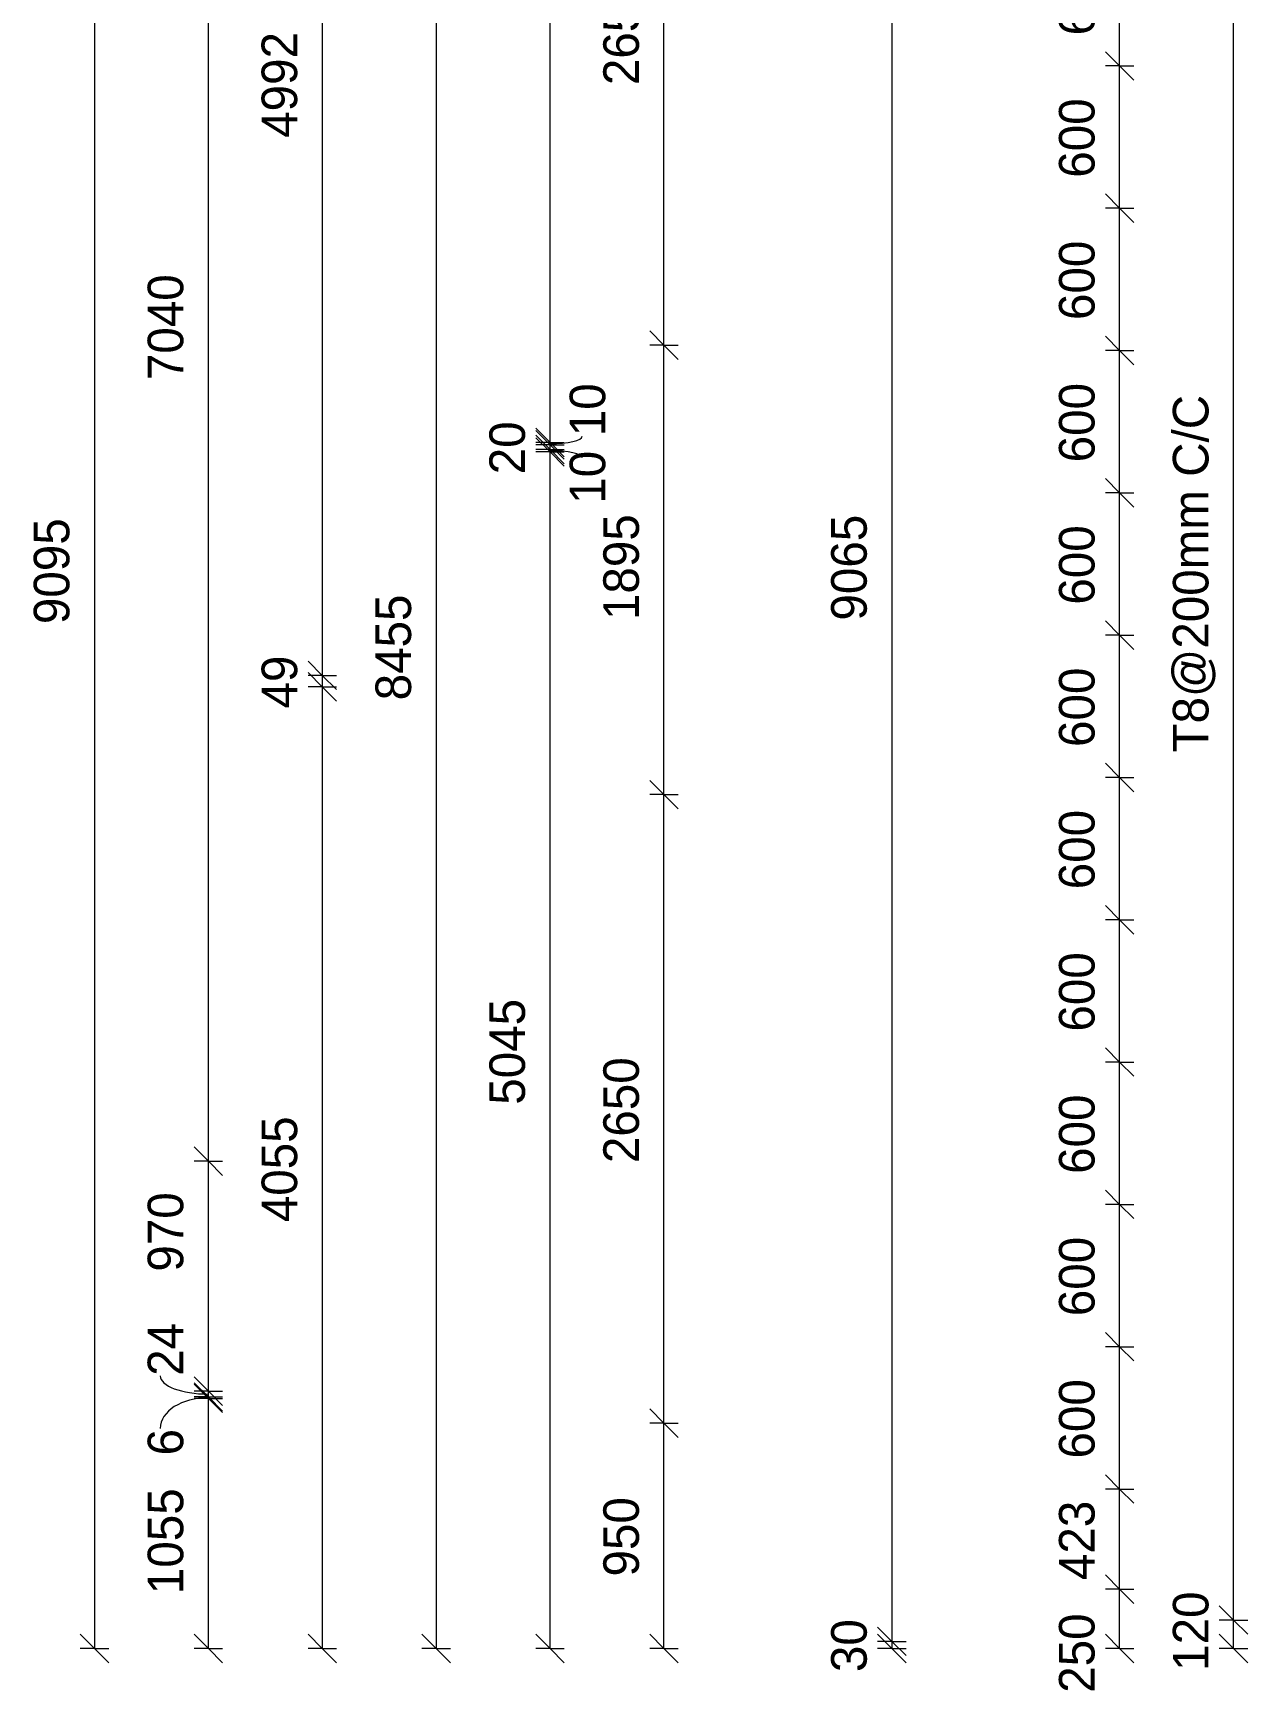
# Model space of a CAD drawing. Header units: millimetres. Extents: x -8906 to 7980, y -2564 to 13136.
# Drawn here: x -8906 to -3788, y -1582 to 5415 of the extents above; entities that cross this region are included whole.
import ezdxf

# ---------------------------------------------------------------- set-up
doc = ezdxf.new("R2010")
doc.units = ezdxf.units.MM
doc.layers.add('A-ANNO-DIMS', color=211, linetype='Continuous', lineweight=9)
doc.layers.add('A-ANNO-DIMS-60', color=211, linetype='Continuous', lineweight=9)
doc.styles.add('Nirmala UI Semilight', font='NirmalaS.ttf', dxfattribs={"height": 150})
doc.dimstyles.new('Arrow_Filled_-_2_5_NI_UI', dxfattribs={"dimscale": 304.8, "dimtxt": 157.104592, "dimasz": 0.393701, "dimexe": 0.19685, "dimexo": 0.0625, "dimgap": 0.19685, "dimtad": 1, "dimdec": 0, "dimzin": 0, "dimdsep": 46, "dimtxsty": 'Nirmala UI Semilight', "dimblk1": 'OBLIQUE', "dimblk2": 'OBLIQUE', "dimsah": 1, "dimcen": 0.09, "dimazin": 0, "dimtfac": 1, "dimtdec": 4, "dimtix": 1, "dimtmove": 0, "dimatfit": 3, "dimfxl": 0.19685, "dimfxlon": 1, "dimtvp": 1, "dimtolj": 1, "dimtzin": 0, "dimarcsym": 2})
doc.dimstyles.new('Arrow_Filled_-_2_5_NI_UI_1', dxfattribs={"dimscale": 304.8, "dimtxt": 157.104592, "dimasz": 0.393701, "dimexe": 0.19685, "dimexo": 0.0625, "dimgap": 0.19685, "dimtad": 1, "dimdec": 0, "dimzin": 0, "dimdsep": 46, "dimtxsty": 'Nirmala UI Semilight', "dimblk1": 'OBLIQUE', "dimblk2": 'OBLIQUE', "dimsah": 1, "dimcen": 0.09, "dimazin": 0, "dimtfac": 1, "dimtdec": 4, "dimtix": 1, "dimtmove": 2, "dimatfit": 3, "dimfxl": 0.19685, "dimfxlon": 1, "dimtvp": 1, "dimtolj": 1, "dimtzin": 0, "dimarcsym": 2})
doc.dimstyles.new('Arrow_Filled_-_2_5_NI_UI_2', dxfattribs={"dimscale": 304.8, "dimtxt": 157.104592, "dimasz": 0.393701, "dimexe": 0.19685, "dimexo": 0.0625, "dimgap": 0.19685, "dimtad": 1, "dimdec": 0, "dimzin": 0, "dimdsep": 46, "dimtxsty": 'Nirmala UI Semilight', "dimblk1": 'OBLIQUE', "dimblk2": 'OBLIQUE', "dimsah": 1, "dimcen": 0.09, "dimazin": 0, "dimtfac": 1, "dimtdec": 4, "dimtix": 1, "dimtmove": 1, "dimatfit": 3, "dimfxl": 0.19685, "dimfxlon": 1, "dimtvp": 1, "dimtolj": 1, "dimtzin": 0, "dimarcsym": 2})

# ---------------------------------------------------------------- blocks, each defined once
blk = doc.blocks.new('DIMBLOCK1-Elevation Front')
at = {"layer": 'A-ANNO-DIMS-60'}
for p, q in [((-3848.2, -1275), (-3908.2, -1215)), ((-3848.2, -1275), (-3908.2, -1275)), ((-3848.2, -1395), (-3848.2, -1275)), ((-3848.2, -1275), (-3788.2, -1335)), ((-3848.2, -1275), (-3788.2, -1275)), ((-3848.2, -1395), (-3908.2, -1335)), ((-3848.2, -1395), (-3908.2, -1395)), ((-3848.2, -1395), (-3788.2, -1455)), ((-3848.2, -1395), (-3788.2, -1395))]:
    blk.add_line(p, q, dxfattribs=at)
at = {"layer": 'A-ANNO-DIMS-60', "color": 0, "insert": (-4103.9, -1489.2), "char_height": 150, "width": 370.196, "attachment_point": 1, "rotation": 90, "line_spacing_factor": 1.142579, "style": 'Nirmala UI Semilight'}
blk.add_mtext('120', dxfattribs=at)
blk = doc.blocks.new('_Oblique')
at = {"color": 0, "linetype": 'ByBlock', "lineweight": -2}
blk.add_line((-0.5, -0.5), (0.5, 0.5), dxfattribs=at)
blk = doc.blocks.new('DIMBLOCK2-Elevation Front')
at = {"layer": 'A-ANNO-DIMS-60'}
for p, q in [((-3848.2, 7580), (-3908.2, 7640)), ((-3848.2, 7580), (-3908.2, 7580)), ((-3848.2, -1275), (-3848.2, 7580)), ((-3848.2, 7580), (-3788.2, 7520)), ((-3848.2, 7580), (-3788.2, 7580)), ((-3848.2, -1275), (-3908.2, -1215)), ((-3848.2, -1275), (-3908.2, -1275)), ((-3848.2, -1275), (-3788.2, -1335)), ((-3848.2, -1275), (-3788.2, -1275))]:
    blk.add_line(p, q, dxfattribs=at)
at = {"layer": 'A-ANNO-DIMS-60', "color": 0, "insert": (-4103.9, 2382.7), "char_height": 150, "width": 1847.55, "attachment_point": 1, "rotation": 90, "line_spacing_factor": 1.142579, "style": 'Nirmala UI Semilight'}
blk.add_mtext('T8@200mm C/C', dxfattribs=at)
blk = doc.blocks.new('DIMBLOCK4-Elevation Front')
at = {"layer": 'A-ANNO-DIMS-60'}
for p, q in [((-4328.2, -1145), (-4388.2, -1085)), ((-4328.2, -1145), (-4388.2, -1145)), ((-4328.2, -1395), (-4328.2, -1145)), ((-4328.2, -1145), (-4268.2, -1205)), ((-4328.2, -1145), (-4268.2, -1145)), ((-4328.2, -1395), (-4388.2, -1335)), ((-4328.2, -1395), (-4388.2, -1395)), ((-4328.2, -1395), (-4268.2, -1455)), ((-4328.2, -1395), (-4268.2, -1395))]:
    blk.add_line(p, q, dxfattribs=at)
at = {"layer": 'A-ANNO-DIMS-60', "color": 0, "insert": (-4583.9, -1581.7), "char_height": 150, "width": 411.328, "attachment_point": 1, "rotation": 90, "line_spacing_factor": 1.142579, "style": 'Nirmala UI Semilight'}
blk.add_mtext('250', dxfattribs=at)
blk = doc.blocks.new('DIMBLOCK5-Elevation Front')
at = {"layer": 'A-ANNO-DIMS-60'}
for p, q in [((-4328.2, -722.5), (-4388.2, -662.5)), ((-4328.2, -722.5), (-4388.2, -722.5)), ((-4328.2, -1145), (-4328.2, -722.5)), ((-4328.2, -722.5), (-4268.2, -782.5)), ((-4328.2, -722.5), (-4268.2, -722.5)), ((-4328.2, -1145), (-4388.2, -1085)), ((-4328.2, -1145), (-4388.2, -1145)), ((-4328.2, -1145), (-4268.2, -1205)), ((-4328.2, -1145), (-4268.2, -1145))]:
    blk.add_line(p, q, dxfattribs=at)
at = {"layer": 'A-ANNO-DIMS-60', "color": 0, "insert": (-4583.9, -1106.6), "char_height": 150, "width": 414.756, "attachment_point": 1, "rotation": 90, "line_spacing_factor": 1.142579, "style": 'Nirmala UI Semilight'}
blk.add_mtext('423', dxfattribs=at)
blk = doc.blocks.new('DIMBLOCK6-Elevation Front')
at = {"layer": 'A-ANNO-DIMS-60'}
for p, q in [((-4328.2, -122.5), (-4388.2, -62.5)), ((-4328.2, -122.5), (-4388.2, -122.5)), ((-4328.2, -722.5), (-4328.2, -122.5)), ((-4328.2, -122.5), (-4268.2, -182.5)), ((-4328.2, -122.5), (-4268.2, -122.5)), ((-4328.2, -722.5), (-4388.2, -662.5)), ((-4328.2, -722.5), (-4388.2, -722.5)), ((-4328.2, -722.5), (-4268.2, -782.5)), ((-4328.2, -722.5), (-4268.2, -722.5))]:
    blk.add_line(p, q, dxfattribs=at)
at = {"layer": 'A-ANNO-DIMS-60', "color": 0, "insert": (-4583.9, -593.9), "char_height": 150, "width": 411.328, "attachment_point": 1, "rotation": 90, "line_spacing_factor": 1.142579, "style": 'Nirmala UI Semilight'}
blk.add_mtext('600', dxfattribs=at)
blk = doc.blocks.new('DIMBLOCK7-Elevation Front')
at = {"layer": 'A-ANNO-DIMS-60'}
for p, q in [((-4328.2, 477.5), (-4388.2, 537.5)), ((-4328.2, 477.5), (-4388.2, 477.5)), ((-4328.2, -122.5), (-4328.2, 477.5)), ((-4328.2, 477.5), (-4268.2, 417.5)), ((-4328.2, 477.5), (-4268.2, 477.5)), ((-4328.2, -122.5), (-4388.2, -62.5)), ((-4328.2, -122.5), (-4388.2, -122.5)), ((-4328.2, -122.5), (-4268.2, -182.5)), ((-4328.2, -122.5), (-4268.2, -122.5))]:
    blk.add_line(p, q, dxfattribs=at)
at = {"layer": 'A-ANNO-DIMS-60', "color": 0, "insert": (-4583.9, 6.1), "char_height": 150, "width": 411.328, "attachment_point": 1, "rotation": 90, "line_spacing_factor": 1.142579, "style": 'Nirmala UI Semilight'}
blk.add_mtext('600', dxfattribs=at)
blk = doc.blocks.new('DIMBLOCK8-Elevation Front')
at = {"layer": 'A-ANNO-DIMS-60'}
for p, q in [((-4328.2, 1077.5), (-4388.2, 1137.5)), ((-4328.2, 1077.5), (-4388.2, 1077.5)), ((-4328.2, 477.5), (-4328.2, 1077.5)), ((-4328.2, 1077.5), (-4268.2, 1017.5)), ((-4328.2, 1077.5), (-4268.2, 1077.5)), ((-4328.2, 477.5), (-4388.2, 537.5)), ((-4328.2, 477.5), (-4388.2, 477.5)), ((-4328.2, 477.5), (-4268.2, 417.5)), ((-4328.2, 477.5), (-4268.2, 477.5))]:
    blk.add_line(p, q, dxfattribs=at)
at = {"layer": 'A-ANNO-DIMS-60', "color": 0, "insert": (-4583.9, 606.1), "char_height": 150, "width": 411.328, "attachment_point": 1, "rotation": 90, "line_spacing_factor": 1.142579, "style": 'Nirmala UI Semilight'}
blk.add_mtext('600', dxfattribs=at)
blk = doc.blocks.new('DIMBLOCK9-Elevation Front')
at = {"layer": 'A-ANNO-DIMS-60'}
for p, q in [((-4328.2, 1677.5), (-4388.2, 1737.5)), ((-4328.2, 1677.5), (-4388.2, 1677.5)), ((-4328.2, 1077.5), (-4328.2, 1677.5)), ((-4328.2, 1677.5), (-4268.2, 1617.5)), ((-4328.2, 1677.5), (-4268.2, 1677.5)), ((-4328.2, 1077.5), (-4388.2, 1137.5)), ((-4328.2, 1077.5), (-4388.2, 1077.5)), ((-4328.2, 1077.5), (-4268.2, 1017.5)), ((-4328.2, 1077.5), (-4268.2, 1077.5))]:
    blk.add_line(p, q, dxfattribs=at)
at = {"layer": 'A-ANNO-DIMS-60', "color": 0, "insert": (-4583.9, 1206.1), "char_height": 150, "width": 411.328, "attachment_point": 1, "rotation": 90, "line_spacing_factor": 1.142579, "style": 'Nirmala UI Semilight'}
blk.add_mtext('600', dxfattribs=at)
blk = doc.blocks.new('DIMBLOCK10-Elevation Front')
at = {"layer": 'A-ANNO-DIMS-60'}
for p, q in [((-4328.2, 2277.5), (-4388.2, 2337.5)), ((-4328.2, 2277.5), (-4388.2, 2277.5)), ((-4328.2, 1677.5), (-4328.2, 2277.5)), ((-4328.2, 2277.5), (-4268.2, 2217.5)), ((-4328.2, 2277.5), (-4268.2, 2277.5)), ((-4328.2, 1677.5), (-4388.2, 1737.5)), ((-4328.2, 1677.5), (-4388.2, 1677.5)), ((-4328.2, 1677.5), (-4268.2, 1617.5)), ((-4328.2, 1677.5), (-4268.2, 1677.5))]:
    blk.add_line(p, q, dxfattribs=at)
at = {"layer": 'A-ANNO-DIMS-60', "color": 0, "insert": (-4583.9, 1806.1), "char_height": 150, "width": 411.328, "attachment_point": 1, "rotation": 90, "line_spacing_factor": 1.142579, "style": 'Nirmala UI Semilight'}
blk.add_mtext('600', dxfattribs=at)
blk = doc.blocks.new('DIMBLOCK11-Elevation Front')
at = {"layer": 'A-ANNO-DIMS-60'}
for p, q in [((-4328.2, 2877.5), (-4388.2, 2937.5)), ((-4328.2, 2877.5), (-4388.2, 2877.5)), ((-4328.2, 2277.5), (-4328.2, 2877.5)), ((-4328.2, 2877.5), (-4268.2, 2817.5)), ((-4328.2, 2877.5), (-4268.2, 2877.5)), ((-4328.2, 2277.5), (-4388.2, 2337.5)), ((-4328.2, 2277.5), (-4388.2, 2277.5)), ((-4328.2, 2277.5), (-4268.2, 2217.5)), ((-4328.2, 2277.5), (-4268.2, 2277.5))]:
    blk.add_line(p, q, dxfattribs=at)
at = {"layer": 'A-ANNO-DIMS-60', "color": 0, "insert": (-4583.9, 2406.1), "char_height": 150, "width": 411.328, "attachment_point": 1, "rotation": 90, "line_spacing_factor": 1.142579, "style": 'Nirmala UI Semilight'}
blk.add_mtext('600', dxfattribs=at)
blk = doc.blocks.new('DIMBLOCK12-Elevation Front')
at = {"layer": 'A-ANNO-DIMS-60'}
for p, q in [((-4328.2, 3477.5), (-4388.2, 3537.5)), ((-4328.2, 3477.5), (-4388.2, 3477.5)), ((-4328.2, 2877.5), (-4328.2, 3477.5)), ((-4328.2, 3477.5), (-4268.2, 3417.5)), ((-4328.2, 3477.5), (-4268.2, 3477.5)), ((-4328.2, 2877.5), (-4388.2, 2937.5)), ((-4328.2, 2877.5), (-4388.2, 2877.5)), ((-4328.2, 2877.5), (-4268.2, 2817.5)), ((-4328.2, 2877.5), (-4268.2, 2877.5))]:
    blk.add_line(p, q, dxfattribs=at)
at = {"layer": 'A-ANNO-DIMS-60', "color": 0, "insert": (-4583.9, 3006.1), "char_height": 150, "width": 411.328, "attachment_point": 1, "rotation": 90, "line_spacing_factor": 1.142579, "style": 'Nirmala UI Semilight'}
blk.add_mtext('600', dxfattribs=at)
blk = doc.blocks.new('DIMBLOCK13-Elevation Front')
at = {"layer": 'A-ANNO-DIMS-60'}
for p, q in [((-4328.2, 4077.5), (-4388.2, 4137.5)), ((-4328.2, 4077.5), (-4388.2, 4077.5)), ((-4328.2, 3477.5), (-4328.2, 4077.5)), ((-4328.2, 4077.5), (-4268.2, 4017.5)), ((-4328.2, 4077.5), (-4268.2, 4077.5)), ((-4328.2, 3477.5), (-4388.2, 3537.5)), ((-4328.2, 3477.5), (-4388.2, 3477.5)), ((-4328.2, 3477.5), (-4268.2, 3417.5)), ((-4328.2, 3477.5), (-4268.2, 3477.5))]:
    blk.add_line(p, q, dxfattribs=at)
at = {"layer": 'A-ANNO-DIMS-60', "color": 0, "insert": (-4583.9, 3606.1), "char_height": 150, "width": 411.328, "attachment_point": 1, "rotation": 90, "line_spacing_factor": 1.142579, "style": 'Nirmala UI Semilight'}
blk.add_mtext('600', dxfattribs=at)
blk = doc.blocks.new('DIMBLOCK14-Elevation Front')
at = {"layer": 'A-ANNO-DIMS-60'}
for p, q in [((-4328.2, 4677.5), (-4388.2, 4737.5)), ((-4328.2, 4677.5), (-4388.2, 4677.5)), ((-4328.2, 4077.5), (-4328.2, 4677.5)), ((-4328.2, 4677.5), (-4268.2, 4617.5)), ((-4328.2, 4677.5), (-4268.2, 4677.5)), ((-4328.2, 4077.5), (-4388.2, 4137.5)), ((-4328.2, 4077.5), (-4388.2, 4077.5)), ((-4328.2, 4077.5), (-4268.2, 4017.5)), ((-4328.2, 4077.5), (-4268.2, 4077.5))]:
    blk.add_line(p, q, dxfattribs=at)
at = {"layer": 'A-ANNO-DIMS-60', "color": 0, "insert": (-4583.9, 4206.1), "char_height": 150, "width": 411.328, "attachment_point": 1, "rotation": 90, "line_spacing_factor": 1.142579, "style": 'Nirmala UI Semilight'}
blk.add_mtext('600', dxfattribs=at)
blk = doc.blocks.new('DIMBLOCK15-Elevation Front')
at = {"layer": 'A-ANNO-DIMS-60'}
for p, q in [((-4328.2, 5277.5), (-4388.2, 5337.5)), ((-4328.2, 5277.5), (-4388.2, 5277.5)), ((-4328.2, 4677.5), (-4328.2, 5277.5)), ((-4328.2, 5277.5), (-4268.2, 5217.5)), ((-4328.2, 5277.5), (-4268.2, 5277.5)), ((-4328.2, 4677.5), (-4388.2, 4737.5)), ((-4328.2, 4677.5), (-4388.2, 4677.5)), ((-4328.2, 4677.5), (-4268.2, 4617.5)), ((-4328.2, 4677.5), (-4268.2, 4677.5))]:
    blk.add_line(p, q, dxfattribs=at)
at = {"layer": 'A-ANNO-DIMS-60', "color": 0, "insert": (-4583.9, 4806.1), "char_height": 150, "width": 411.328, "attachment_point": 1, "rotation": 90, "line_spacing_factor": 1.142579, "style": 'Nirmala UI Semilight'}
blk.add_mtext('600', dxfattribs=at)
blk = doc.blocks.new('DIMBLOCK16-Elevation Front')
at = {"layer": 'A-ANNO-DIMS-60'}
for p, q in [((-4328.2, 5877.5), (-4388.2, 5937.5)), ((-4328.2, 5877.5), (-4388.2, 5877.5)), ((-4328.2, 5277.5), (-4328.2, 5877.5)), ((-4328.2, 5877.5), (-4268.2, 5817.5)), ((-4328.2, 5877.5), (-4268.2, 5877.5)), ((-4328.2, 5277.5), (-4388.2, 5337.5)), ((-4328.2, 5277.5), (-4388.2, 5277.5)), ((-4328.2, 5277.5), (-4268.2, 5217.5)), ((-4328.2, 5277.5), (-4268.2, 5277.5))]:
    blk.add_line(p, q, dxfattribs=at)
at = {"layer": 'A-ANNO-DIMS-60', "color": 0, "insert": (-4583.9, 5406.1), "char_height": 150, "width": 411.328, "attachment_point": 1, "rotation": 90, "line_spacing_factor": 1.142579, "style": 'Nirmala UI Semilight'}
blk.add_mtext('600', dxfattribs=at)
blk = doc.blocks.new('DIMBLOCK31-Elevation Front')
at = {"layer": 'A-ANNO-DIMS-60'}
for p, q in [((-5288.2, 7700), (-5348.2, 7760)), ((-5288.2, 7700), (-5348.2, 7700)), ((-5288.2, 7700), (-5288.2, -1365)), ((-5288.2, 7700), (-5228.2, 7640)), ((-5288.2, 7700), (-5228.2, 7700)), ((-5288.2, -1365), (-5348.2, -1305)), ((-5288.2, -1365), (-5348.2, -1365)), ((-5288.2, -1365), (-5228.2, -1425)), ((-5288.2, -1365), (-5228.2, -1365))]:
    blk.add_line(p, q, dxfattribs=at)
at = {"layer": 'A-ANNO-DIMS-60', "color": 0, "insert": (-5543.9, 2939), "char_height": 150, "width": 548.438, "attachment_point": 1, "rotation": 90, "line_spacing_factor": 1.142579, "style": 'Nirmala UI Semilight'}
blk.add_mtext('9065', dxfattribs=at)
blk = doc.blocks.new('DIMBLOCK32-Elevation Front')
at = {"layer": 'A-ANNO-DIMS-60'}
for p, q in [((-5288.2, -1365), (-5348.2, -1305)), ((-5288.2, -1395), (-5348.2, -1335)), ((-5288.2, -1365), (-5348.2, -1365)), ((-5288.2, -1395), (-5348.2, -1395)), ((-5288.2, -1365), (-5288.2, -1395)), ((-5288.2, -1365), (-5228.2, -1425)), ((-5288.2, -1365), (-5228.2, -1365)), ((-5288.2, -1395), (-5228.2, -1455)), ((-5288.2, -1395), (-5228.2, -1395))]:
    blk.add_line(p, q, dxfattribs=at)
at = {"layer": 'A-ANNO-DIMS-60', "color": 0, "insert": (-5543.9, -1494.3), "char_height": 150, "width": 274.219, "attachment_point": 1, "rotation": 90, "line_spacing_factor": 1.142579, "style": 'Nirmala UI Semilight'}
blk.add_mtext('30', dxfattribs=at)
blk = doc.blocks.new('DIMBLOCK35-Elevation Front')
at = {"layer": 'A-ANNO-DIMS-60'}
for p, q in [((-6248.2, -445), (-6308.2, -385)), ((-6248.2, -445), (-6308.2, -445)), ((-6248.2, -1395), (-6248.2, -445)), ((-6248.2, -445), (-6188.2, -505)), ((-6248.2, -445), (-6188.2, -445)), ((-6248.2, -1395), (-6308.2, -1335)), ((-6248.2, -1395), (-6308.2, -1395)), ((-6248.2, -1395), (-6188.2, -1455)), ((-6248.2, -1395), (-6188.2, -1395))]:
    blk.add_line(p, q, dxfattribs=at)
at = {"layer": 'A-ANNO-DIMS-60', "color": 0, "insert": (-6503.9, -1091.4), "char_height": 150, "width": 411.328, "attachment_point": 1, "rotation": 90, "line_spacing_factor": 1.142579, "style": 'Nirmala UI Semilight'}
blk.add_mtext('950', dxfattribs=at)
blk = doc.blocks.new('DIMBLOCK36-Elevation Front')
at = {"layer": 'A-ANNO-DIMS-60'}
for p, q in [((-6248.2, 2205), (-6308.2, 2265)), ((-6248.2, 2205), (-6308.2, 2205)), ((-6248.2, -445), (-6248.2, 2205)), ((-6248.2, 2205), (-6188.2, 2145)), ((-6248.2, 2205), (-6188.2, 2205)), ((-6248.2, -445), (-6308.2, -385)), ((-6248.2, -445), (-6308.2, -445)), ((-6248.2, -445), (-6188.2, -505)), ((-6248.2, -445), (-6188.2, -445))]:
    blk.add_line(p, q, dxfattribs=at)
at = {"layer": 'A-ANNO-DIMS-60', "color": 0, "insert": (-6503.9, 651.5), "char_height": 150, "width": 548.438, "attachment_point": 1, "rotation": 90, "line_spacing_factor": 1.142579, "style": 'Nirmala UI Semilight'}
blk.add_mtext('2650', dxfattribs=at)
blk = doc.blocks.new('DIMBLOCK37-Elevation Front')
at = {"layer": 'A-ANNO-DIMS-60'}
for p, q in [((-6248.2, 4100), (-6308.2, 4160)), ((-6248.2, 4100), (-6308.2, 4100)), ((-6248.2, 2205), (-6248.2, 4100)), ((-6248.2, 4100), (-6188.2, 4040)), ((-6248.2, 4100), (-6188.2, 4100)), ((-6248.2, 2205), (-6308.2, 2265)), ((-6248.2, 2205), (-6308.2, 2205)), ((-6248.2, 2205), (-6188.2, 2145)), ((-6248.2, 2205), (-6188.2, 2205))]:
    blk.add_line(p, q, dxfattribs=at)
at = {"layer": 'A-ANNO-DIMS-60', "color": 0, "insert": (-6503.9, 2941.1), "char_height": 150, "width": 507.305, "attachment_point": 1, "rotation": 90, "line_spacing_factor": 1.142579, "style": 'Nirmala UI Semilight'}
blk.add_mtext('1895', dxfattribs=at)
blk = doc.blocks.new('DIMBLOCK38-Elevation Front')
at = {"layer": 'A-ANNO-DIMS-60'}
for p, q in [((-6248.2, 6750), (-6308.2, 6810)), ((-6248.2, 6750), (-6308.2, 6750)), ((-6248.2, 4100), (-6248.2, 6750)), ((-6248.2, 6750), (-6188.2, 6690)), ((-6248.2, 6750), (-6188.2, 6750)), ((-6248.2, 4100), (-6308.2, 4160)), ((-6248.2, 4100), (-6308.2, 4100)), ((-6248.2, 4100), (-6188.2, 4040)), ((-6248.2, 4100), (-6188.2, 4100))]:
    blk.add_line(p, q, dxfattribs=at)
at = {"layer": 'A-ANNO-DIMS-60', "color": 0, "insert": (-6503.9, 5196.5), "char_height": 150, "width": 548.438, "attachment_point": 1, "rotation": 90, "line_spacing_factor": 1.142579, "style": 'Nirmala UI Semilight'}
blk.add_mtext('2650', dxfattribs=at)
blk = doc.blocks.new('DIMBLOCK46-Elevation Front')
at = {"layer": 'A-ANNO-DIMS-60'}
for p, q in [((-7208.2, 7060), (-7268.2, 7120)), ((-7208.2, 7060), (-7268.2, 7060)), ((-7208.2, 7060), (-7208.2, -1395)), ((-7208.2, 7060), (-7148.2, 7000)), ((-7208.2, 7060), (-7148.2, 7060)), ((-7208.2, -1395), (-7268.2, -1335)), ((-7208.2, -1395), (-7268.2, -1395)), ((-7208.2, -1395), (-7148.2, -1455)), ((-7208.2, -1395), (-7148.2, -1395))]:
    blk.add_line(p, q, dxfattribs=at)
at = {"layer": 'A-ANNO-DIMS-60', "color": 0, "insert": (-7463.9, 2602.6), "char_height": 150, "width": 551.866, "attachment_point": 1, "rotation": 90, "line_spacing_factor": 1.142579, "style": 'Nirmala UI Semilight'}
blk.add_mtext('8455', dxfattribs=at)
blk = doc.blocks.new('DIMBLOCK47-Elevation Front')
at = {"layer": 'A-ANNO-DIMS-60'}
for p, q in [((-6728.2, 3650), (-6788.2, 3710)), ((-6728.2, 3650), (-6788.2, 3650)), ((-6728.2, -1395), (-6728.2, 3650)), ((-6728.2, 3650), (-6668.2, 3590)), ((-6728.2, 3650), (-6668.2, 3650)), ((-6728.2, -1395), (-6788.2, -1335)), ((-6728.2, -1395), (-6788.2, -1395)), ((-6728.2, -1395), (-6668.2, -1455)), ((-6728.2, -1395), (-6668.2, -1395))]:
    blk.add_line(p, q, dxfattribs=at)
at = {"layer": 'A-ANNO-DIMS-60', "color": 0, "insert": (-6983.9, 897.6), "char_height": 150, "width": 551.866, "attachment_point": 1, "rotation": 90, "line_spacing_factor": 1.142579, "style": 'Nirmala UI Semilight'}
blk.add_mtext('5045', dxfattribs=at)
blk = doc.blocks.new('DIMBLOCK48-Elevation Front')
at = {"layer": 'A-ANNO-DIMS-60'}
for p, q in [((-6728.2, 3660), (-6788.2, 3720)), ((-6728.2, 3650), (-6788.2, 3710)), ((-6728.2, 3660), (-6788.2, 3660)), ((-6728.2, 3650), (-6788.2, 3650)), ((-6728.2, 3650), (-6728.2, 3660)), ((-6728.2, 3660), (-6668.2, 3600)), ((-6728.2, 3660), (-6668.2, 3660)), ((-6728.2, 3650), (-6668.2, 3590)), ((-6728.2, 3650), (-6668.2, 3650))]:
    blk.add_line(p, q, dxfattribs=at)
blk.add_ellipse((-6728.2, 3625.6), major_axis=(135.4, 0), ratio=0.217125, start_param=0, end_param=1.570796, dxfattribs=at)
at = {"layer": 'A-ANNO-DIMS-60', "color": 0, "insert": (-6645.7, 3431.4), "char_height": 150, "width": 233.086, "attachment_point": 1, "rotation": 90, "line_spacing_factor": 1.142579, "style": 'Nirmala UI Semilight'}
blk.add_mtext('10', dxfattribs=at)
blk = doc.blocks.new('DIMBLOCK49-Elevation Front')
at = {"layer": 'A-ANNO-DIMS-60'}
for p, q in [((-6728.2, 3680), (-6788.2, 3740)), ((-6728.2, 3660), (-6788.2, 3720)), ((-6728.2, 3680), (-6788.2, 3680)), ((-6728.2, 3660), (-6788.2, 3660)), ((-6728.2, 3660), (-6728.2, 3680)), ((-6728.2, 3680), (-6668.2, 3620)), ((-6728.2, 3680), (-6668.2, 3680)), ((-6728.2, 3660), (-6668.2, 3600)), ((-6728.2, 3660), (-6668.2, 3660))]:
    blk.add_line(p, q, dxfattribs=at)
at = {"layer": 'A-ANNO-DIMS-60', "color": 0, "insert": (-6983.9, 3555.7), "char_height": 150, "width": 274.219, "attachment_point": 1, "rotation": 90, "line_spacing_factor": 1.142579, "style": 'Nirmala UI Semilight'}
blk.add_mtext('20', dxfattribs=at)
blk = doc.blocks.new('DIMBLOCK50-Elevation Front')
at = {"layer": 'A-ANNO-DIMS-60'}
for p, q in [((-6728.2, 3690), (-6788.2, 3750)), ((-6728.2, 3680), (-6788.2, 3740)), ((-6728.2, 3690), (-6788.2, 3690)), ((-6728.2, 3680), (-6788.2, 3680)), ((-6728.2, 3680), (-6728.2, 3690)), ((-6728.2, 3690), (-6668.2, 3630)), ((-6728.2, 3690), (-6668.2, 3690)), ((-6728.2, 3680), (-6668.2, 3620)), ((-6728.2, 3680), (-6668.2, 3680))]:
    blk.add_line(p, q, dxfattribs=at)
blk.add_ellipse((-6728.2, 3716.2), major_axis=(135.4, 0), ratio=0.230758, start_param=4.712389, end_param=6.283185, dxfattribs=at)
at = {"layer": 'A-ANNO-DIMS-60', "color": 0, "insert": (-6645.7, 3716.2), "char_height": 150, "width": 233.086, "attachment_point": 1, "rotation": 90, "line_spacing_factor": 1.142579, "style": 'Nirmala UI Semilight'}
blk.add_mtext('10', dxfattribs=at)
blk = doc.blocks.new('DIMBLOCK51-Elevation Front')
at = {"layer": 'A-ANNO-DIMS-60'}
for p, q in [((-6728.2, 7700), (-6788.2, 7760)), ((-6728.2, 7700), (-6788.2, 7700)), ((-6728.2, 3690), (-6728.2, 7700)), ((-6728.2, 7700), (-6668.2, 7640)), ((-6728.2, 7700), (-6668.2, 7700)), ((-6728.2, 3690), (-6788.2, 3750)), ((-6728.2, 3690), (-6788.2, 3690)), ((-6728.2, 3690), (-6668.2, 3630)), ((-6728.2, 3690), (-6668.2, 3690))]:
    blk.add_line(p, q, dxfattribs=at)
at = {"layer": 'A-ANNO-DIMS-60', "color": 0, "insert": (-6983.9, 5482.2), "char_height": 150, "width": 510.733, "attachment_point": 1, "rotation": 90, "line_spacing_factor": 1.142579, "style": 'Nirmala UI Semilight'}
blk.add_mtext('4010', dxfattribs=at)
blk = doc.blocks.new('DIMBLOCK55-Elevation Front')
at = {"layer": 'A-ANNO-DIMS-60'}
for p, q in [((-7688.2, 7700), (-7748.2, 7760)), ((-7688.2, 7700), (-7748.2, 7700)), ((-7688.2, 7700), (-7688.2, 2708.1)), ((-7688.2, 7700), (-7628.2, 7640)), ((-7688.2, 7700), (-7628.2, 7700)), ((-7688.2, 2708.1), (-7748.2, 2768.1)), ((-7688.2, 2708.1), (-7748.2, 2708.1)), ((-7688.2, 2708.1), (-7628.2, 2648.1)), ((-7688.2, 2708.1), (-7628.2, 2708.1))]:
    blk.add_line(p, q, dxfattribs=at)
at = {"layer": 'A-ANNO-DIMS-60', "color": 0, "insert": (-7943.9, 4974.1), "char_height": 150, "width": 551.866, "attachment_point": 1, "rotation": 90, "line_spacing_factor": 1.142579, "style": 'Nirmala UI Semilight'}
blk.add_mtext('4992', dxfattribs=at)
blk = doc.blocks.new('DIMBLOCK56-Elevation Front')
at = {"layer": 'A-ANNO-DIMS-60'}
for p, q in [((-7688.2, 2708.1), (-7748.2, 2768.1)), ((-7688.2, 2659.6), (-7748.2, 2719.6)), ((-7688.2, 2708.1), (-7748.2, 2708.1)), ((-7688.2, 2659.6), (-7748.2, 2659.6)), ((-7688.2, 2708.1), (-7688.2, 2659.6)), ((-7688.2, 2708.1), (-7628.2, 2648.1)), ((-7688.2, 2708.1), (-7628.2, 2708.1)), ((-7688.2, 2659.6), (-7628.2, 2599.6)), ((-7688.2, 2659.6), (-7628.2, 2659.6))]:
    blk.add_line(p, q, dxfattribs=at)
at = {"layer": 'A-ANNO-DIMS-60', "color": 0, "insert": (-7943.9, 2568.2), "char_height": 150, "width": 277.647, "attachment_point": 1, "rotation": 90, "line_spacing_factor": 1.142579, "style": 'Nirmala UI Semilight'}
blk.add_mtext('49', dxfattribs=at)
blk = doc.blocks.new('DIMBLOCK57-Elevation Front')
at = {"layer": 'A-ANNO-DIMS-60'}
for p, q in [((-7688.2, 2659.6), (-7748.2, 2719.6)), ((-7688.2, 2659.6), (-7748.2, 2659.6)), ((-7688.2, 2659.6), (-7688.2, -1395)), ((-7688.2, 2659.6), (-7628.2, 2599.6)), ((-7688.2, 2659.6), (-7628.2, 2659.6)), ((-7688.2, -1395), (-7748.2, -1335)), ((-7688.2, -1395), (-7748.2, -1395)), ((-7688.2, -1395), (-7628.2, -1455)), ((-7688.2, -1395), (-7628.2, -1395))]:
    blk.add_line(p, q, dxfattribs=at)
at = {"layer": 'A-ANNO-DIMS-60', "color": 0, "insert": (-7943.9, 402.4), "char_height": 150, "width": 551.866, "attachment_point": 1, "rotation": 90, "line_spacing_factor": 1.142579, "style": 'Nirmala UI Semilight'}
blk.add_mtext('4055', dxfattribs=at)
blk = doc.blocks.new('DIMBLOCK58-Elevation Front')
at = {"layer": 'A-ANNO-DIMS-60'}
for p, q in [((-8168.2, -340.5), (-8228.2, -280.5)), ((-8168.2, -340.5), (-8228.2, -340.5)), ((-8168.2, -1395), (-8168.2, -340.5)), ((-8168.2, -340.5), (-8108.2, -400.5)), ((-8168.2, -340.5), (-8108.2, -340.5)), ((-8168.2, -1395), (-8228.2, -1335)), ((-8168.2, -1395), (-8228.2, -1395)), ((-8168.2, -1395), (-8108.2, -1455)), ((-8168.2, -1395), (-8108.2, -1395))]:
    blk.add_line(p, q, dxfattribs=at)
at = {"layer": 'A-ANNO-DIMS-60', "color": 0, "insert": (-8423.9, -1165.7), "char_height": 150, "width": 507.305, "attachment_point": 1, "rotation": 90, "line_spacing_factor": 1.142579, "style": 'Nirmala UI Semilight'}
blk.add_mtext('1055', dxfattribs=at)
blk = doc.blocks.new('DIMBLOCK59-Elevation Front')
at = {"layer": 'A-ANNO-DIMS-60'}
for p, q in [((-8168.2, -334.4), (-8228.2, -274.4)), ((-8168.2, -340.5), (-8228.2, -280.5)), ((-8168.2, -334.4), (-8228.2, -334.4)), ((-8168.2, -340.5), (-8228.2, -340.5)), ((-8168.2, -340.5), (-8168.2, -334.4)), ((-8168.2, -334.4), (-8108.2, -394.4)), ((-8168.2, -334.4), (-8108.2, -334.4)), ((-8168.2, -340.5), (-8108.2, -400.5)), ((-8168.2, -340.5), (-8108.2, -340.5))]:
    blk.add_line(p, q, dxfattribs=at)
blk.add_ellipse((-8168.2, -466.7), major_axis=(-202.8, 0), ratio=0.637505, start_param=4.712389, end_param=6.283185, dxfattribs=at)
at = {"layer": 'A-ANNO-DIMS-60', "color": 0, "insert": (-8423.9, -581), "char_height": 150, "width": 137.109, "attachment_point": 1, "rotation": 90, "line_spacing_factor": 1.142579, "style": 'Nirmala UI Semilight'}
blk.add_mtext('6', dxfattribs=at)
blk = doc.blocks.new('DIMBLOCK60-Elevation Front')
at = {"layer": 'A-ANNO-DIMS-60'}
for p, q in [((-8168.2, -310), (-8228.2, -250)), ((-8168.2, -334.4), (-8228.2, -274.4)), ((-8168.2, -310), (-8228.2, -310)), ((-8168.2, -334.4), (-8228.2, -334.4)), ((-8168.2, -334.4), (-8168.2, -310)), ((-8168.2, -310), (-8108.2, -370)), ((-8168.2, -310), (-8108.2, -310)), ((-8168.2, -334.4), (-8108.2, -394.4)), ((-8168.2, -334.4), (-8108.2, -334.4))]:
    blk.add_line(p, q, dxfattribs=at)
blk.add_ellipse((-8168.2, -245.4), major_axis=(202.8, 0), ratio=0.378677, start_param=3.141593, end_param=4.712389, dxfattribs=at)
at = {"layer": 'A-ANNO-DIMS-60', "color": 0, "insert": (-8423.9, -245.4), "char_height": 150, "width": 277.647, "attachment_point": 1, "rotation": 90, "line_spacing_factor": 1.142579, "style": 'Nirmala UI Semilight'}
blk.add_mtext('24', dxfattribs=at)
blk = doc.blocks.new('DIMBLOCK61-Elevation Front')
at = {"layer": 'A-ANNO-DIMS-60'}
for p, q in [((-8168.2, 659.6), (-8228.2, 719.6)), ((-8168.2, 659.6), (-8228.2, 659.6)), ((-8168.2, -310), (-8168.2, 659.6)), ((-8168.2, 659.6), (-8108.2, 599.6)), ((-8168.2, 659.6), (-8108.2, 659.6)), ((-8168.2, -310), (-8228.2, -250)), ((-8168.2, -310), (-8228.2, -310)), ((-8168.2, -310), (-8108.2, -370)), ((-8168.2, -310), (-8108.2, -310))]:
    blk.add_line(p, q, dxfattribs=at)
at = {"layer": 'A-ANNO-DIMS-60', "color": 0, "insert": (-8423.9, 193.9), "char_height": 150, "width": 404.473, "attachment_point": 1, "rotation": 90, "line_spacing_factor": 1.142579, "style": 'Nirmala UI Semilight'}
blk.add_mtext('970', dxfattribs=at)
blk = doc.blocks.new('DIMBLOCK62-Elevation Front')
at = {"layer": 'A-ANNO-DIMS-60'}
for p, q in [((-8168.2, 7700), (-8228.2, 7760)), ((-8168.2, 7700), (-8228.2, 7700)), ((-8168.2, 659.6), (-8168.2, 7700)), ((-8168.2, 7700), (-8108.2, 7640)), ((-8168.2, 7700), (-8108.2, 7700)), ((-8168.2, 659.6), (-8228.2, 719.6)), ((-8168.2, 659.6), (-8228.2, 659.6)), ((-8168.2, 659.6), (-8108.2, 599.6)), ((-8168.2, 659.6), (-8108.2, 659.6))]:
    blk.add_line(p, q, dxfattribs=at)
at = {"layer": 'A-ANNO-DIMS-60', "color": 0, "insert": (-8423.9, 3952.7), "char_height": 150, "width": 545.01, "attachment_point": 1, "rotation": 90, "line_spacing_factor": 1.142579, "style": 'Nirmala UI Semilight'}
blk.add_mtext('7040', dxfattribs=at)
blk = doc.blocks.new('DIMBLOCK80-Elevation Front')
at = {"layer": 'A-ANNO-DIMS-60'}
for p, q in [((-8648.2, 7700), (-8708.2, 7760)), ((-8648.2, 7700), (-8708.2, 7700)), ((-8648.2, 7700), (-8648.2, -1395)), ((-8648.2, 7700), (-8588.2, 7640)), ((-8648.2, 7700), (-8588.2, 7700)), ((-8648.2, -1395), (-8708.2, -1335)), ((-8648.2, -1395), (-8708.2, -1395)), ((-8648.2, -1395), (-8588.2, -1455)), ((-8648.2, -1395), (-8588.2, -1395))]:
    blk.add_line(p, q, dxfattribs=at)
at = {"layer": 'A-ANNO-DIMS-60', "color": 0, "insert": (-8903.9, 2924), "char_height": 150, "width": 548.438, "attachment_point": 1, "rotation": 90, "line_spacing_factor": 1.142579, "style": 'Nirmala UI Semilight'}
blk.add_mtext('9095', dxfattribs=at)

msp = doc.modelspace()

# ---------------------------------------------------------------- dimensions: what is measured, and where the dimension line sits
at = {"layer": 'A-ANNO-DIMS'}
for base, p1, p2, override, picture, middle in [((-8648.2, -1395), (-8588.2, 7700), (-8588.2, -1395), {"dimpost": '<>', "dimfxl": 9095}, 'DIMBLOCK80-Elevation Front', (-8785.8, 3152.5)), ((-8168.2, 7700), (-8108.2, 659.6), (-8108.2, 7700), {"dimpost": '<>', "dimfxl": 7040.352752}, 'DIMBLOCK62-Elevation Front', (-8305.7, 4179.8)), ((-7688.2, 2708.1), (-7628.2, 7700), (-7628.2, 2708.1), {"dimpost": '<>', "dimfxl": 4991.879559}, 'DIMBLOCK55-Elevation Front', (-7825.8, 5204.1)), ((-6728.2, 7700), (-6668.2, 3690), (-6668.2, 7700), {"dimpost": '<>', "dimfxl": 4010}, 'DIMBLOCK51-Elevation Front', (-6866.2, 5695)), ((-5288.2, -1365), (-5228.2, 7700), (-5228.2, -1365), {"dimpost": '<>', "dimfxl": 9065}, 'DIMBLOCK31-Elevation Front', (-5425.8, 3167.5)), ((-7208.2, -1395), (-7148.2, 7060), (-7148.2, -1395), {"dimpost": '<>', "dimfxl": 8455}, 'DIMBLOCK46-Elevation Front', (-7345.7, 2832.5)), ((-6248.2, 6750), (-6188.2, 4100), (-6188.2, 6750), {"dimpost": '<>', "dimfxl": 2650}, 'DIMBLOCK38-Elevation Front', (-6385.8, 5425)), ((-4328.2, 5877.5), (-4268.2, 5277.5), (-4268.2, 5877.5), {"dimpost": '<>', "dimfxl": 600}, 'DIMBLOCK16-Elevation Front', (-4465.8, 5577.5)), ((-4328.2, 5277.5), (-4268.2, 4677.5), (-4268.2, 5277.5), {"dimpost": '<>', "dimfxl": 600}, 'DIMBLOCK15-Elevation Front', (-4465.8, 4977.5)), ((-4328.2, 4677.5), (-4268.2, 4077.5), (-4268.2, 4677.5), {"dimpost": '<>', "dimfxl": 600}, 'DIMBLOCK14-Elevation Front', (-4465.8, 4377.5)), ((-6248.2, 4100), (-6188.2, 2205), (-6188.2, 4100), {"dimpost": '<>', "dimfxl": 1895}, 'DIMBLOCK37-Elevation Front', (-6386.2, 3152.5)), ((-4328.2, 4077.5), (-4268.2, 3477.5), (-4268.2, 4077.5), {"dimpost": '<>', "dimfxl": 600}, 'DIMBLOCK13-Elevation Front', (-4465.8, 3777.5)), ((-6728.2, 3680), (-6668.2, 3660), (-6668.2, 3680), {"dimpost": '<>', "dimfxl": 19.994835}, 'DIMBLOCK49-Elevation Front', (-6865.7, 3670)), ((-6728.2, 3650), (-6668.2, -1395), (-6668.2, 3650), {"dimpost": '<>', "dimfxl": 5045}, 'DIMBLOCK47-Elevation Front', (-6865.7, 1127.5)), ((-4328.2, 3477.5), (-4268.2, 2877.5), (-4268.2, 3477.5), {"dimpost": '<>', "dimfxl": 600}, 'DIMBLOCK12-Elevation Front', (-4465.8, 3177.5)), ((-4328.2, 2877.5), (-4268.2, 2277.5), (-4268.2, 2877.5), {"dimpost": '<>', "dimfxl": 600}, 'DIMBLOCK11-Elevation Front', (-4465.8, 2577.5)), ((-7688.2283, 2659.5976), (-7628.2283, 2708.1204), (-7628.2283, 2659.5976), {"dimpost": '<>', "dimfxl": 48.522802}, 'DIMBLOCK56-Elevation Front', (-7825.791, 2683.859)), ((-7688.2, -1395), (-7628.2, 2659.6), (-7628.2, -1395), {"dimpost": '<>', "dimfxl": 4054.597639}, 'DIMBLOCK57-Elevation Front', (-7825.7, 632.3)), ((-4328.2, 2277.5), (-4268.2, 1677.5), (-4268.2, 2277.5), {"dimpost": '<>', "dimfxl": 600}, 'DIMBLOCK10-Elevation Front', (-4465.8, 1977.5)), ((-6248.2, 2205), (-6188.2, -445), (-6188.2, 2205), {"dimpost": '<>', "dimfxl": 2650}, 'DIMBLOCK36-Elevation Front', (-6385.8, 880)), ((-4328.2, 1677.5), (-4268.2, 1077.5), (-4268.2, 1677.5), {"dimpost": '<>', "dimfxl": 600}, 'DIMBLOCK9-Elevation Front', (-4465.8, 1377.5)), ((-4328.2, 1077.5), (-4268.2, 477.5), (-4268.2, 1077.5), {"dimpost": '<>', "dimfxl": 600}, 'DIMBLOCK8-Elevation Front', (-4465.8, 777.5)), ((-4328.2, 477.5), (-4268.2, -122.5), (-4268.2, 477.5), {"dimpost": '<>', "dimfxl": 600}, 'DIMBLOCK7-Elevation Front', (-4465.8, 177.5)), ((-4328.2, -122.5), (-4268.2, -722.5), (-4268.2, -122.5), {"dimpost": '<>', "dimfxl": 600}, 'DIMBLOCK6-Elevation Front', (-4465.8, -422.5)), ((-6248.2, -445), (-6188.2, -1395), (-6188.2, -445), {"dimpost": '<>', "dimfxl": 950}, 'DIMBLOCK35-Elevation Front', (-6385.8, -920)), ((-4328.2282727, -722.5), (-4268.2282727, -1145), (-4268.2282727, -722.5), {"dimpost": '<>', "dimfxl": 422.5}, 'DIMBLOCK5-Elevation Front', (-4465.7910343, -933.75)), ((-3848.2, -1275), (-3788.2, -1395), (-3788.2, -1275), {"dimpost": '<>', "dimfxl": 120}, 'DIMBLOCK1-Elevation Front', (-3986.2, -1335)), ((-5288.2, -1395), (-5228.2, -1365), (-5228.2, -1395), {"dimpost": '<>', "dimfxl": 30}, 'DIMBLOCK32-Elevation Front', (-5425.8, -1380))]:
    dim = msp.add_linear_dim(base=base, p1=p1, p2=p2, angle=90, dimstyle='Arrow_Filled_-_2_5_NI_UI', override=override, dxfattribs=at)
    dim.commit()
    dim.dimension.update_dxf_attribs({"geometry": picture, "text_midpoint": middle})
dim = msp.add_linear_dim(base=(-3848.2, 7580), p1=(-3788.2, -1275), p2=(-3788.2, 7580), angle=90, text='T8@200mm C/C', dimstyle='Arrow_Filled_-_2_5_NI_UI', override={"dimpost": '<>', "dimfxl": 8855}, dxfattribs=at)
dim.commit()
dim.dimension.update_dxf_attribs({"geometry": 'DIMBLOCK2-Elevation Front', "text_midpoint": (-3996.9, 3152.5)})
for base, p1, p2, dimstyle, override, picture, middle in [((-6728.2, 3690), (-6668.2, 3680), (-6668.2, 3690), 'Arrow_Filled_-_2_5_NI_UI_2', {"dimpost": '<>', "dimfxl": 10.002582}, 'DIMBLOCK50-Elevation Front', (-6545.7, 3832.8)), ((-6728.2, 3660), (-6668.2, 3650), (-6668.2, 3660), 'Arrow_Filled_-_2_5_NI_UI_2', {"dimpost": '<>', "dimfxl": 10.002582}, 'DIMBLOCK48-Elevation Front', (-6545.7, 3547.9)), ((-8168.2, 659.6), (-8108.2, -310), (-8108.2, 659.6), 'Arrow_Filled_-_2_5_NI_UI_1', {"dimpost": '<>', "dimfxl": 969.637407}, 'DIMBLOCK61-Elevation Front', (-8323.9, 396.1)), ((-8168.2, -310), (-8108.2, -334.4), (-8108.2, -310), 'Arrow_Filled_-_2_5_NI_UI_2', {"dimpost": '<>', "dimfxl": 24.369449}, 'DIMBLOCK60-Elevation Front', (-8323.9, -106.5)), ((-8168.2, -334.4), (-8108.2, -340.5), (-8108.2, -334.4), 'Arrow_Filled_-_2_5_NI_UI_2', {"dimpost": '<>', "dimfxl": 6.092362}, 'DIMBLOCK59-Elevation Front', (-8323.9, -512.4)), ((-8168.2283, -340.452), (-8108.2283, -1395), (-8108.2283, -340.452), 'Arrow_Filled_-_2_5_NI_UI_1', {"dimpost": '<>', "dimfxl": 1054.54803}, 'DIMBLOCK58-Elevation Front', (-8323.9314, -912.0025)), ((-4328.2, -1145), (-4268.2, -1395), (-4268.2, -1145), 'Arrow_Filled_-_2_5_NI_UI_1', {"dimpost": '<>', "dimfxl": 250}, 'DIMBLOCK4-Elevation Front', (-4483.9, -1376))]:
    dim = msp.add_linear_dim(base=base, p1=p1, p2=p2, angle=90, dimstyle=dimstyle, override=override, dxfattribs=at)
    dim.commit()
    dim.dimension.update_dxf_attribs({"geometry": picture, "text_midpoint": middle, "dimtype": 160, "text_rotation": 90})

doc.saveas('drawing.dxf')
